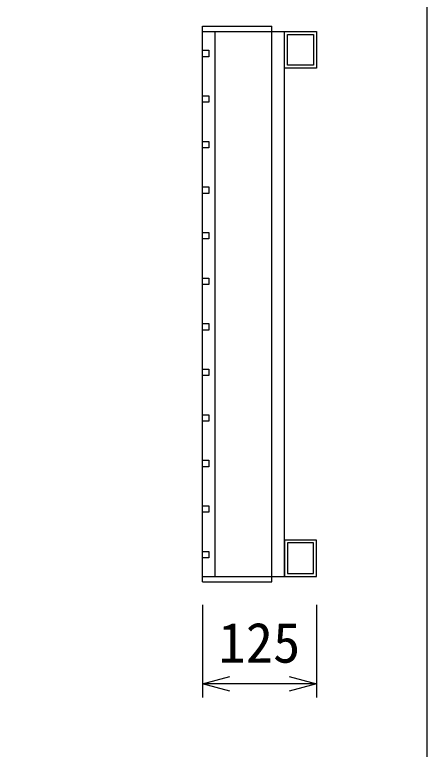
# Model space of a CAD drawing. Units: millimetres, scale not verified. Extents: x -25200 to 25200, y -8910 to 8910.
# Drawn here: x -18436 to -17984, y -4795 to -3988 of the extents above; entities that cross this region are included whole.
import ezdxf
from ezdxf.enums import TextEntityAlignment as Align

# ---------------------------------------------------------------- set-up
doc = ezdxf.new("R2010")
doc.units = ezdxf.units.MM
doc.header["$LTSCALE"] = 30
for name, color, linetype, lineweight in [('0-0_DIM', 7, 'Continuous', 25), ('0-2_HATCH', 6, 'Continuous', 25), ('0-6_TXT', 7, 'Continuous', 25)]:
    doc.layers.add(name, color=color, linetype=linetype, lineweight=lineweight)
doc.styles.add('ＭＳ ゴシック', font='')
doc.styles.get('ＭＳ ゴシック').set_extended_font_data('MS Gothic')

msp = doc.modelspace()

# ---------------------------------------------------------------- linework, layer by layer
at = {"layer": '0-0_DIM'}
for p, q in [((-18230.45, -4636.27), (-18230.45, -4737.86)), ((-18105.45, -4636.27), (-18105.45, -4737.86)), ((-18105.45, -4722.86), (-18230.45, -4722.86))]:
    msp.add_line(p, q, dxfattribs=at)
for points in [[(-18200.45, -4730.9), (-18230.45, -4722.86), (-18200.45, -4714.82)], [(-18135.45, -4714.82), (-18105.45, -4722.86), (-18135.45, -4730.9)]]:
    msp.add_lwpolyline(points, dxfattribs=at)
at = {"layer": '0-2_HATCH'}
for p, q in [((-18230.45, -4611.05), (-18230.45, -4001.05)), ((-18230.45, -4001.05), (-18154.45, -4001.05)), ((-18230.45, -4007.05), (-18140.45, -4007.05)), ((-18216.45, -4605.05), (-18216.45, -4007.05)), ((-18154.45, -4611.05), (-18154.45, -4001.05)), ((-18140.45, -4605.05), (-18140.45, -4007.05)), ((-18230.45, -4605.05), (-18140.45, -4605.05)), ((-18230.45, -4611.05), (-18154.45, -4611.05))]:
    msp.add_line(p, q, dxfattribs=at)
for points in [[(-18140.45, -4007.05), (-18105.45, -4007.05), (-18105.45, -4047.05), (-18140.45, -4047.05)], [(-18137.25, -4010.25), (-18108.65, -4010.25), (-18108.65, -4043.85), (-18137.25, -4043.85)], [(-18140.45, -4605.05), (-18105.45, -4605.05), (-18105.45, -4565.05), (-18140.45, -4565.05)], [(-18137.25, -4601.85), (-18108.65, -4601.85), (-18108.65, -4568.25), (-18137.25, -4568.25)]]:
    msp.add_lwpolyline(points, close=True, dxfattribs=at)
for points in [[(-18230.45, -4027.55), (-18223.45, -4027.55), (-18223.45, -4034.55), (-18230.45, -4034.55)], [(-18230.45, -4077.55), (-18223.45, -4077.55), (-18223.45, -4084.55), (-18230.45, -4084.55)], [(-18230.45, -4127.55), (-18223.45, -4127.55), (-18223.45, -4134.55), (-18230.45, -4134.55)], [(-18230.45, -4177.55), (-18223.45, -4177.55), (-18223.45, -4184.55), (-18230.45, -4184.55)], [(-18230.45, -4227.55), (-18223.45, -4227.55), (-18223.45, -4234.55), (-18230.45, -4234.55)], [(-18230.45, -4277.55), (-18223.45, -4277.55), (-18223.45, -4284.55), (-18230.45, -4284.55)], [(-18230.45, -4327.55), (-18223.45, -4327.55), (-18223.45, -4334.55), (-18230.45, -4334.55)], [(-18230.45, -4377.55), (-18223.45, -4377.55), (-18223.45, -4384.55), (-18230.45, -4384.55)], [(-18230.45, -4427.55), (-18223.45, -4427.55), (-18223.45, -4434.55), (-18230.45, -4434.55)], [(-18230.45, -4477.55), (-18223.45, -4477.55), (-18223.45, -4484.55), (-18230.45, -4484.55)], [(-18230.45, -4527.55), (-18223.45, -4527.55), (-18223.45, -4534.55), (-18230.45, -4534.55)], [(-18230.45, -4577.55), (-18223.45, -4577.55), (-18223.45, -4584.55), (-18230.45, -4584.55)]]:
    msp.add_lwpolyline(points, dxfattribs=at)
at = {"layer": '0-6_TXT'}
msp.add_lwpolyline([(-19783.96, -6234.72), (-17983.96, -6234.72), (-17983.96, -3384.72), (-19783.96, -3384.72)], close=True, dxfattribs=at)

# ---------------------------------------------------------------- texts
at = {"layer": '0-0_DIM', "style": 'ＭＳ ゴシック'}
msp.add_text('125', height=43.99, dxfattribs=at).set_placement((-18212.95, -4712.86), align=Align.BOTTOM_LEFT)

doc.saveas('drawing.dxf')
